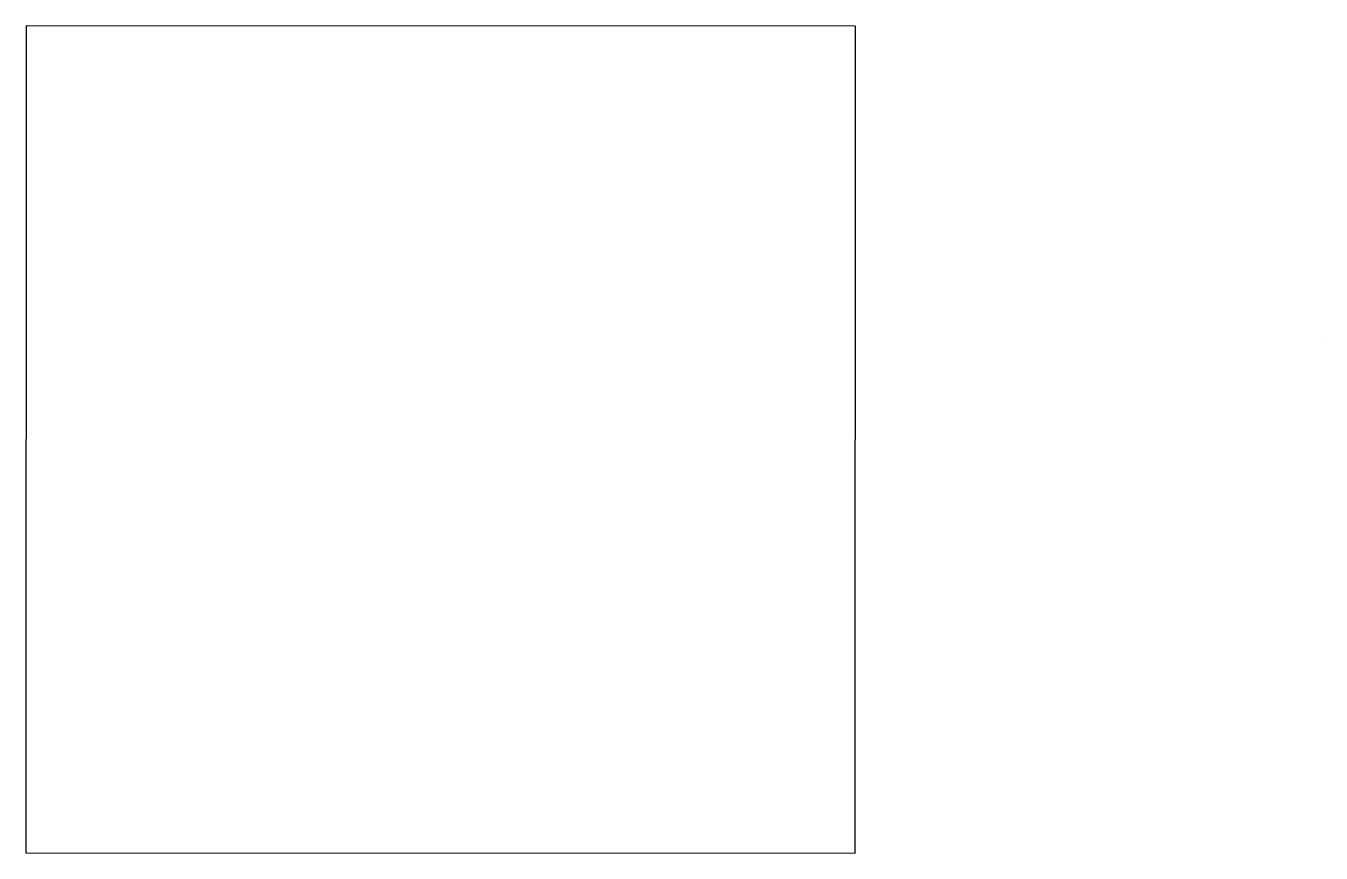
# Model space of a CAD drawing. Header units: centimetres. Extents: x -1.24 to 8.29, y 6.81 to 12.9.
import ezdxf

# ---------------------------------------------------------------- set-up
doc = ezdxf.new("R2010")
doc.units = ezdxf.units.CM
doc.header["$MEASUREMENT"] = 0
doc.layers.add('Layer 1', color=7, linetype='Continuous')

msp = doc.modelspace()

# ---------------------------------------------------------------- linework, layer by layer
at = {"layer": 'Layer 1', "color": 41}
for points in [[(4.8655, 12.89262), (4.8655, 12.89262), (4.86307, 6.8126), (4.86307, 6.8126), (4.86307, 6.8126), (4.86307, 6.8126), (-1.23542, 6.81506), (-1.23542, 6.81506), (-1.23542, 6.81506), (-1.23542, 6.81506), (-1.23301, 12.89513), (-1.23301, 12.89513), (-1.23301, 12.89513), (-1.23301, 12.89513), (4.8655, 12.89262), (4.8655, 12.89262)], [(8.28961, 10.56733), (8.28961, 10.56733), (8.28942, 10.56733), (8.28942, 10.56733), (8.28942, 10.56733), (8.28942, 10.56733), (8.28942, 10.56714), (8.28942, 10.56714), (8.28942, 10.56714), (8.28942, 10.56714), (8.28961, 10.56714), (8.28961, 10.56714), (8.28961, 10.56714), (8.28961, 10.56714), (8.28961, 10.56733), (8.28961, 10.56733)]]:
    msp.add_open_spline(points, degree=3, knots=[0, 0, 0, 0, 0.2, 0.2, 0.2, 0.2, 0.4, 0.4, 0.4, 0.4, 0.6, 0.6, 0.6, 0.6, 1, 1, 1, 1], dxfattribs=at)

doc.saveas('drawing.dxf')
